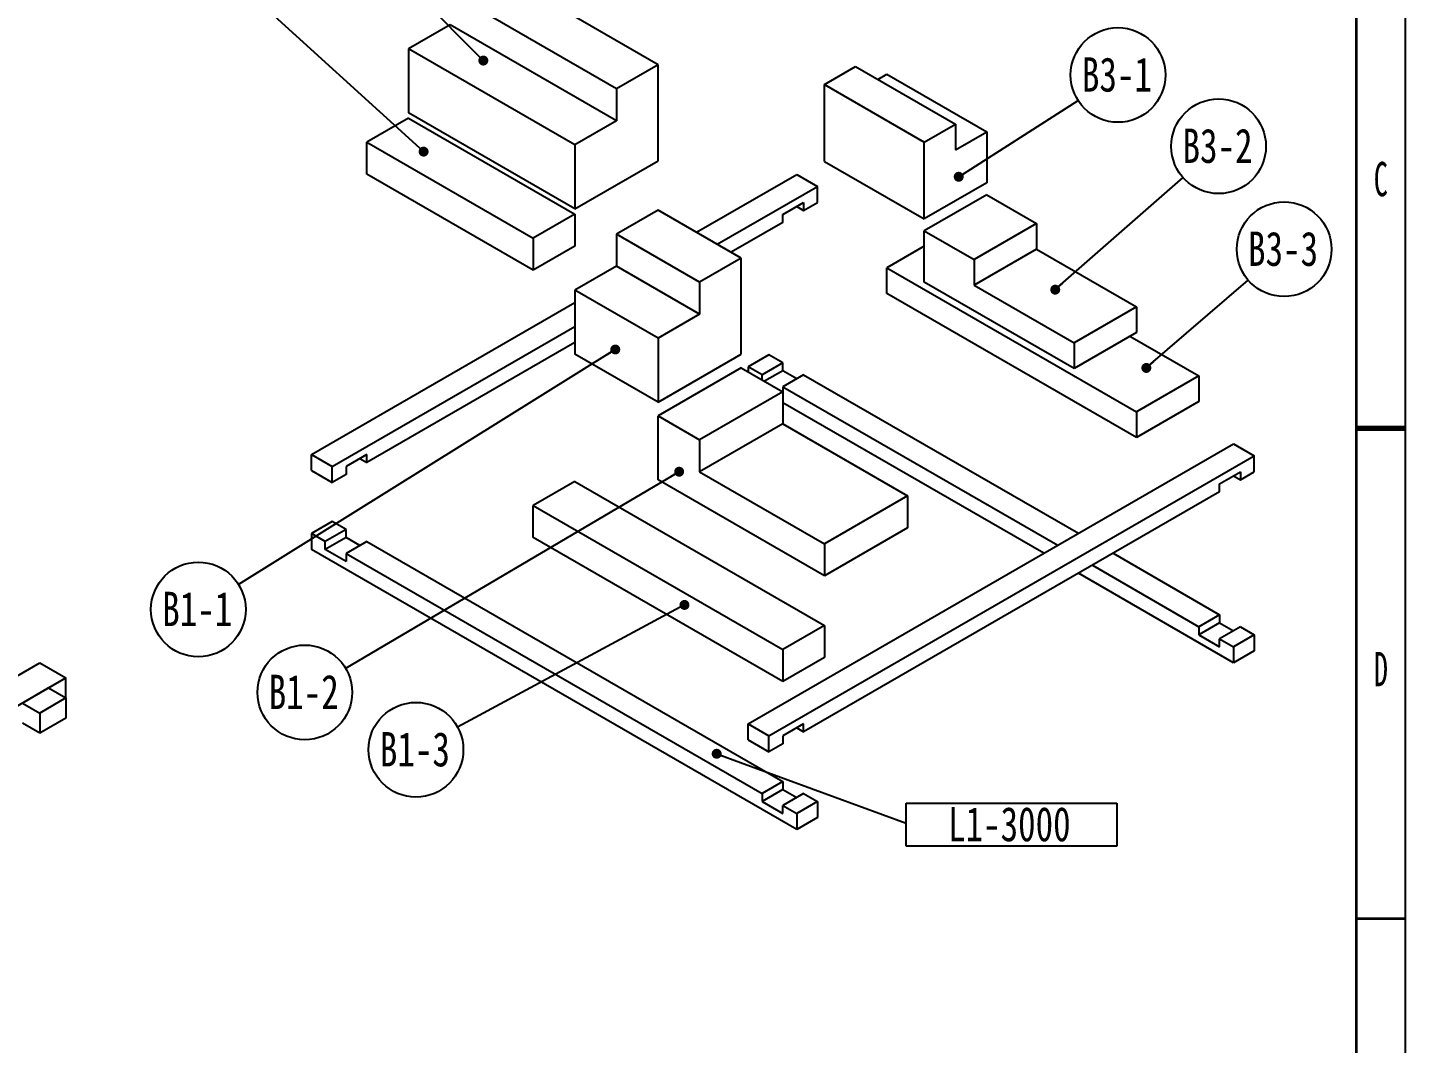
# Model space of a CAD drawing. Header units: millimetres. Extents: x 0 to 420, y 0 to 297.
# Drawn here: x 274.5 to 415, y 85.8 to 189.4 of the extents above; entities that cross this region are included whole.
import ezdxf

# ---------------------------------------------------------------- set-up
doc = ezdxf.new("R2010")
doc.units = ezdxf.units.MM
doc.layers.add('ANNOTATION', color=150, linetype='Continuous')
doc.layers.add('BORDER', color=7, linetype='Continuous')
doc.styles.add('SLDTEXTSTYLE0', font='TXT', dxfattribs={"width": 0.605})
doc.styles.add('SLDTEXTSTYLE1', font='TXT', dxfattribs={"width": 0.75})
doc.dimstyles.new('SLDDIMSTYLE0', dxfattribs={"dimtxt": 0.18, "dimasz": 1.016, "dimexe": 0, "dimexo": 0.0625, "dimgap": 0, "dimtad": 0, "dimtih": 1, "dimtoh": 1, "dimdec": 0, "dimrnd": 1e-09, "dimzin": 0, "dimdsep": 46, "dimtxsty": 'Standard', "dimblk1": 'DOT', "dimblk2": 'DOT', "dimsah": 1, "dimcen": 0.09, "dimadec": 0, "dimazin": 0, "dimtfac": 1.016, "dimtdec": 0, "dimtofl": 0, "dimtmove": 0, "dimatfit": 3, "dimldrblk": 'DOT', "dimfxl": 1, "dimfrac": 2, "dimtolj": 1, "dimtzin": 0, "dimarcsym": 0})

# ---------------------------------------------------------------- blocks, each defined once
blk = doc.blocks.new('_Dot')
at = {"color": 0, "linetype": 'ByBlock', "lineweight": -2}
blk.add_line((-0.5, 0), (-1, 0), dxfattribs=at)
at = {"color": 0, "linetype": 'ByBlock', "const_width": 0.5}
blk.add_lwpolyline([(-0.25, 0, 1), (0.25, 0, 1)], format="xyb", close=True, dxfattribs=at)
blk = doc.blocks.new('SW_NOTE_0_24')
at = {"layer": 'ANNOTATION', "color": 0}
blk.add_circle((-4.1, -2.56), 4.83, dxfattribs=at)
at = {"layer": 'ANNOTATION', "color": 0, "insert": (-4.21, -0.76), "char_height": 3.5, "attachment_point": 2, "style": 'SLDTEXTSTYLE1'}
blk.add_mtext('B1-1', dxfattribs=at)
blk = doc.blocks.new('SW_NOTE_0_25')
at = {"layer": 'ANNOTATION', "color": 0}
blk.add_circle((-4.25, -2.29), 4.83, dxfattribs=at)
at = {"layer": 'ANNOTATION', "color": 0, "insert": (-4.36, -0.49), "char_height": 3.5, "attachment_point": 2, "style": 'SLDTEXTSTYLE1'}
blk.add_mtext('B1-3', dxfattribs=at)
blk = doc.blocks.new('SW_NOTE_0_26')
at = {"layer": 'ANNOTATION', "color": 0}
blk.add_circle((-4.16, -2.45), 4.83, dxfattribs=at)
at = {"layer": 'ANNOTATION', "color": 0, "insert": (-4.27, -0.65), "char_height": 3.5, "attachment_point": 2, "style": 'SLDTEXTSTYLE1'}
blk.add_mtext('B1-2', dxfattribs=at)
blk = doc.blocks.new('SW_NOTE_0_27')
at = {"layer": 'ANNOTATION', "color": 0}
blk.add_circle((4.07, 2.6), 4.83, dxfattribs=at)
at = {"layer": 'ANNOTATION', "color": 0, "insert": (3.96, 4.4), "char_height": 3.5, "attachment_point": 2, "style": 'SLDTEXTSTYLE1'}
blk.add_mtext('B3-1', dxfattribs=at)
blk = doc.blocks.new('SW_NOTE_0_28')
at = {"layer": 'ANNOTATION', "color": 0}
blk.add_circle((3.63, 3.19), 4.83, dxfattribs=at)
at = {"layer": 'ANNOTATION', "color": 0, "insert": (3.52, 4.99), "char_height": 3.5, "attachment_point": 2, "style": 'SLDTEXTSTYLE1'}
blk.add_mtext('B3-2', dxfattribs=at)
blk = doc.blocks.new('SW_NOTE_0_29')
at = {"layer": 'ANNOTATION', "color": 0}
blk.add_circle((3.66, 3.15), 4.83, dxfattribs=at)
at = {"layer": 'ANNOTATION', "color": 0, "insert": (3.55, 4.95), "char_height": 3.5, "attachment_point": 2, "style": 'SLDTEXTSTYLE1'}
blk.add_mtext('B3-3', dxfattribs=at)
blk = doc.blocks.new('SW_NOTE_0_30')
at = {"layer": 'ANNOTATION', "color": 0}
for p, q in [((0, -2.35), (0, 2.06)), ((0, 2.06), (21.48, 2.06)), ((21.48, 2.06), (21.48, -2.35)), ((21.48, -2.35), (0, -2.35))]:
    blk.add_line(p, q, dxfattribs=at)
at = {"layer": 'ANNOTATION', "color": 0, "insert": (10.52, 1.66), "char_height": 3.5, "attachment_point": 2, "style": 'SLDTEXTSTYLE1'}
blk.add_mtext('L1-3000', dxfattribs=at)

msp = doc.modelspace()

# ---------------------------------------------------------------- linework, layer by layer
at = {"color": 7, "linetype": 'Continuous', "lineweight": 25}
for p, q in [((338.7733114, 185.6286538), (321.8027486, 195.4255512)), ((334.5306707, 183.1794295), (317.5601079, 192.9763268)), ((317.5601079, 189.7101636), (313.3174673, 187.2609393)), ((334.5306707, 179.9132663), (317.5601079, 189.7101636)), ((330.28803, 177.4640419), (313.3174673, 187.2609393)), ((313.3174673, 187.2609393), (313.3174673, 180.7286128)), ((338.7733114, 185.6286538), (334.5306707, 183.1794295)), ((338.7733114, 175.8301641), (338.7733114, 185.6286538)), ((355.7438741, 183.600015), (358.9258546, 185.4369332)), ((358.9258546, 185.4369332), (369.1081923, 179.5587948)), ((361.1889641, 184.1304679), (362.1078352, 184.6609209)), ((362.1078352, 184.6609209), (372.2901728, 178.7827825)), ((334.5306707, 183.1794295), (334.5306707, 179.9132663)), ((355.7438741, 183.600015), (365.9262118, 177.7218766)), ((355.7438741, 175.7612232), (355.7438741, 183.600015)), ((313.3174673, 180.1822295), (309.0748266, 177.7330051)), ((330.28803, 170.9317154), (313.3174673, 180.7286128)), ((313.3174673, 180.1822295), (330.28803, 170.3853321)), ((334.5306707, 179.9132663), (330.28803, 177.4640419)), ((365.9262118, 177.7218766), (369.1081923, 179.5587948)), ((369.1081923, 179.5587948), (369.1081923, 176.9458642)), ((369.1081923, 176.9458642), (372.2901728, 178.7827825)), ((372.2901728, 178.7827825), (372.2901728, 173.5569213)), ((309.0748266, 174.4668419), (309.0748266, 177.7330051)), ((309.0748266, 177.7330051), (326.0453893, 167.9361078)), ((330.28803, 177.4640419), (330.28803, 170.9317154)), ((365.9262118, 169.8830848), (365.9262118, 177.7218766)), ((330.28803, 170.9317154), (338.7733114, 175.8301641)), ((355.7438741, 175.7612232), (365.9262118, 169.8830848)), ((326.0453893, 164.6699445), (309.0748266, 174.4668419)), ((342.6973186, 168.5353388), (352.915447, 174.4341388)), ((352.915447, 174.4341388), (355.0367673, 173.2095266)), ((344.8186389, 167.3107267), (355.0367673, 173.2095266)), ((355.0367673, 171.576445), (355.0367673, 173.2095266)), ((372.2901728, 173.5569213), (365.9262118, 169.8830848)), ((351.5012334, 170.3519655), (353.6225538, 171.5765777)), ((353.6225538, 171.5765777), (353.6225538, 170.7600369)), ((353.6225538, 170.7600369), (355.0367673, 171.576445)), ((372.2901728, 172.348419), (365.9262118, 168.6745825)), ((372.2901728, 172.348419), (377.3813416, 169.4093498)), ((330.28803, 170.3853321), (326.0453893, 167.9361078)), ((330.28803, 170.3853321), (330.28803, 167.1191689)), ((338.7733114, 170.80062), (334.5306707, 168.3513957)), ((347.2585928, 165.9021713), (338.7733114, 170.80062)), ((351.5012334, 169.5354247), (351.5012334, 170.3519655)), ((352.9153321, 171.1683073), (353.6225538, 170.7600369)), ((351.5012334, 169.5354247), (346.2330824, 166.4941859)), ((365.9262118, 168.6745825), (371.0173806, 165.7355133)), ((365.9262118, 163.4487213), (365.9262118, 168.6745825)), ((377.3813416, 169.4093498), (371.0173806, 165.7355133)), ((377.3813416, 169.4093498), (377.3813416, 166.7964192)), ((326.0453893, 167.9361078), (326.0453893, 164.6699445)), ((343.0159521, 163.452947), (334.5306707, 168.3513957)), ((334.5306707, 168.3513957), (334.5306707, 165.0852324)), ((330.28803, 167.1191689), (326.0453893, 164.6699445)), ((347.2585928, 165.9021713), (343.0159521, 163.452947)), ((347.2585928, 156.1036816), (347.2585928, 165.9021713)), ((365.9262118, 167.0957431), (362.1078352, 164.8914412)), ((377.3813416, 166.7964192), (371.0173806, 163.1225827)), ((377.3813416, 166.7964192), (387.5636793, 160.9182808)), ((334.5306707, 165.0852324), (330.28803, 162.6360081)), ((343.0159521, 160.1867837), (334.5306707, 165.0852324)), ((362.1078352, 162.2785106), (362.1078352, 164.8914412)), ((362.1078352, 164.8914412), (387.5636793, 150.1960952)), ((371.0173806, 165.7355133), (371.0173806, 163.1225827)), ((343.0159521, 163.452947), (343.0159521, 160.1867837)), ((381.1997183, 154.6315137), (365.9262118, 163.4487213)), ((371.0173806, 163.1225827), (381.1997183, 157.2444443)), ((338.7733114, 157.7375594), (330.28803, 162.6360081)), ((330.28803, 162.6360081), (330.28803, 156.1036816)), ((387.5636793, 147.5831646), (362.1078352, 162.2785106)), ((303.4179723, 145.8598549), (330.28803, 161.371609)), ((387.5636793, 160.9182808), (381.1997183, 157.2444443)), ((387.5636793, 160.9182808), (387.5636793, 158.3053502)), ((305.5392927, 144.6352427), (330.28803, 158.9223847)), ((343.0159521, 160.1867837), (338.7733114, 157.7375594)), ((338.7733114, 157.7375594), (338.7733114, 151.2052329)), ((387.5636793, 158.3053502), (381.1997183, 154.6315137)), ((386.9040585, 157.9245592), (393.9276403, 153.8699317)), ((330.28803, 157.2893031), (309.0748266, 145.0431814)), ((338.7733114, 151.2052329), (330.28803, 156.1036816)), ((338.7733114, 151.2052329), (347.2585928, 156.1036816)), ((350.0870199, 156.0398713), (347.9656995, 154.8152591)), ((351.5012334, 155.2234632), (350.0870199, 156.0398713)), ((381.1997183, 157.2444443), (381.1997183, 154.6315137)), ((347.2585928, 154.6994385), (338.7733114, 149.8009899)), ((347.2585928, 154.6994385), (351.5012334, 152.2502142)), ((347.9656995, 154.8152591), (347.9656995, 154.2912345)), ((349.3799131, 153.998851), (347.9656995, 154.8152591)), ((351.5012334, 155.2234632), (349.3799131, 153.998851)), ((351.5012334, 154.4069224), (351.5012334, 155.2234632)), ((349.3799131, 153.4748264), (349.3799131, 153.998851)), ((351.5012334, 154.4069224), (349.633267, 153.3285683)), ((352.9153321, 153.5905806), (351.5012334, 154.4069224)), ((353.6225538, 153.998851), (351.5012334, 152.7742389)), ((353.6225538, 153.998851), (381.6587012, 137.8139276)), ((393.9276403, 153.8699317), (387.5636793, 150.1960952)), ((393.9276403, 153.8699317), (393.9276403, 151.2570011)), ((351.5012334, 152.2502142), (343.0159521, 147.3517655)), ((351.5012334, 152.7742389), (351.5012334, 152.2502142)), ((351.5012334, 152.7742389), (379.5373808, 136.5893155)), ((351.5012334, 152.2502142), (351.5012334, 148.984051)), ((378.1229374, 135.7727747), (351.5012334, 151.1411572)), ((393.9276403, 151.2570011), (387.5636793, 147.5831646)), ((338.7733114, 149.8009899), (343.0159521, 147.3517655)), ((338.7733114, 143.2686634), (338.7733114, 149.8009899)), ((351.5012334, 148.984051), (343.0159521, 144.0856023)), ((351.5012334, 148.984051), (364.2291555, 141.636378)), ((387.5636793, 150.1960952), (387.5636793, 147.5831646)), ((343.0159521, 147.3517655), (343.0159521, 144.0856023)), ((347.9656995, 118.3633718), (397.4631742, 146.9376557)), ((397.4631742, 146.9376557), (399.5844946, 145.7130436)), ((303.4179723, 145.8598549), (305.5392927, 144.6352427)), ((303.4179723, 144.2267733), (303.4179723, 145.8598549)), ((309.0748266, 145.8597222), (306.9535062, 144.63511)), ((308.3676049, 145.4514518), (309.0748266, 145.0431814)), ((309.0748266, 145.0431814), (309.0748266, 145.8597222)), ((350.0870199, 117.1387596), (399.5844946, 145.7130436)), ((399.5844946, 144.0799619), (399.5844946, 145.7130436)), ((303.4179723, 144.2267733), (305.5392927, 143.0021611)), ((305.5392927, 143.0021611), (305.5392927, 144.6352427)), ((306.9535062, 143.8185692), (305.5392927, 143.0021611)), ((306.9535062, 144.63511), (306.9535062, 143.8185692)), ((343.0159521, 144.0856023), (355.7438741, 136.7379293)), ((396.0489607, 142.8554825), (398.170281, 144.0800946)), ((397.4630593, 143.6718242), (398.170281, 143.2635538)), ((398.170281, 144.0800946), (398.170281, 143.2635538)), ((398.170281, 143.2635538), (399.5844946, 144.0799619)), ((330.28803, 143.0863358), (326.0453893, 140.6371115)), ((330.28803, 143.0863358), (355.7438741, 128.3909898)), ((355.7438741, 133.471766), (338.7733114, 143.2686634)), ((396.0489607, 142.0389417), (353.6225538, 117.5466983)), ((396.0489607, 142.0389417), (396.0489607, 142.8554825)), ((326.0453893, 140.6371115), (351.5012334, 125.9417655)), ((326.0453893, 137.3709482), (326.0453893, 140.6371115)), ((364.2291555, 141.636378), (355.7438741, 136.7379293)), ((364.2291555, 141.636378), (364.2291555, 138.3702147)), ((305.5392927, 139.0286094), (303.4179723, 137.8039973)), ((303.4179723, 137.8039973), (303.4179723, 136.1709156)), ((304.8321859, 136.9875892), (303.4179723, 137.8039973)), ((306.9535062, 138.2122013), (304.8321859, 136.9875892)), ((306.9535062, 138.2122013), (305.5392927, 139.0286094)), ((306.9535062, 137.3956605), (306.9535062, 138.2122013)), ((364.2291555, 138.3702147), (355.7438741, 133.471766)), ((306.9535062, 137.3956605), (304.8321859, 136.1710483)), ((304.8321859, 136.1710483), (304.8321859, 136.9875892)), ((308.3676049, 136.5793187), (306.9535062, 137.3956605)), ((309.0748266, 136.9875892), (306.9535062, 135.762977)), ((309.0748266, 136.9875892), (351.5012334, 112.4953458)), ((351.5012334, 122.6756022), (326.0453893, 137.3709482)), ((355.7438741, 136.7379293), (355.7438741, 133.471766)), ((352.915447, 107.5966317), (303.4179723, 136.1709156)), ((306.9535062, 134.9464362), (304.8321859, 136.1710483)), ((306.9535062, 135.762977), (306.9535062, 134.9464362)), ((306.9535062, 135.762977), (349.3799131, 111.2707336)), ((385.194465, 135.7727747), (396.0489607, 129.5066077)), ((397.4631742, 124.6078936), (381.6587012, 133.7316217)), ((383.0731446, 134.5481625), (393.9276403, 128.2819955)), ((396.0489607, 129.5066077), (393.9276403, 128.2819955)), ((396.0489607, 129.5066077), (396.0489607, 128.6900669)), ((355.7438741, 128.3909898), (351.5012334, 125.9417655)), ((355.7438741, 128.3909898), (355.7438741, 125.1248265)), ((396.0489607, 128.6900669), (393.9276403, 127.4654547)), ((393.9276403, 128.2819955), (393.9276403, 127.4654547)), ((396.0489607, 128.6900669), (397.4630593, 127.8737251)), ((398.170281, 128.2819955), (396.0489607, 127.0573833)), ((398.170281, 128.2819955), (399.5844946, 127.4655874)), ((393.9276403, 127.4654547), (396.0489607, 126.2408425)), ((396.0489607, 126.2408425), (396.0489607, 127.0573833)), ((396.0489607, 127.0573833), (397.4631742, 126.2409752)), ((399.5844946, 127.4655874), (397.4631742, 126.2409752)), ((399.5844946, 127.4655874), (399.5844946, 125.8325058)), ((351.5012334, 125.9417655), (351.5012334, 122.6756022)), ((355.7438741, 125.1248265), (351.5012334, 122.6756022)), ((397.4631742, 126.2409752), (397.4631742, 124.6078936)), ((399.5844946, 125.8325058), (397.4631742, 124.6078936)), ((213.8308764, 88.8624579), (275.7027197, 124.5803127)), ((275.7027197, 124.5803127), (278.3543701, 123.0495475)), ((216.4825268, 87.3316926), (278.3543701, 123.0495475)), ((278.3543701, 121.0085273), (278.3543701, 123.0495475)), ((276.5866032, 122.0290374), (273.9349528, 120.4982722)), ((278.3543701, 121.0085273), (275.7027197, 119.477762)), ((276.5866032, 122.0290374), (278.3543701, 121.0085273)), ((278.3543701, 121.0085273), (278.3543701, 118.9671752)), ((273.9349528, 120.4982722), (275.7027197, 119.477762)), ((275.7027197, 119.477762), (275.7027197, 117.43641)), ((275.7027197, 117.43641), (273.9349528, 118.4569202)), ((278.3543701, 118.9671752), (275.7027197, 117.43641)), ((347.9656995, 118.3633718), (350.0870199, 117.1387596)), ((347.9656995, 116.7302902), (347.9656995, 118.3633718)), ((353.6225538, 118.3632391), (351.5012334, 117.1386269)), ((353.6225538, 117.5466983), (353.6225538, 118.3632391)), ((347.9656995, 116.7302902), (350.0870199, 115.505678)), ((350.0870199, 115.505678), (350.0870199, 117.1387596)), ((351.5012334, 117.1386269), (351.5012334, 116.3220861)), ((352.9153321, 117.9549687), (353.6225538, 117.5466983)), ((351.5012334, 116.3220861), (350.0870199, 115.505678)), ((351.5012334, 112.4953458), (349.3799131, 111.2707336)), ((351.5012334, 112.4953458), (351.5012334, 111.678805)), ((351.5012334, 111.678805), (349.3799131, 110.4541928)), ((349.3799131, 111.2707336), (349.3799131, 110.4541928)), ((351.5012334, 111.678805), (352.9153321, 110.8624632)), ((353.6225538, 111.2707336), (351.5012334, 110.0461215)), ((353.6225538, 111.2707336), (355.0367673, 110.4543255)), ((349.3799131, 110.4541928), (351.5012334, 109.2295807)), ((351.5012334, 109.2295807), (351.5012334, 110.0461215)), ((351.5012334, 110.0461215), (352.915447, 109.2297134)), ((355.0367673, 110.4543255), (352.915447, 109.2297134)), ((355.0367673, 110.4543255), (355.0367673, 108.8212439)), ((352.915447, 109.2297134), (352.915447, 107.5966317)), ((355.0367673, 108.8212439), (352.915447, 107.5966317))]:
    msp.add_line(p, q, dxfattribs=at)
at = {"layer": 'BORDER', "linetype": 'Continuous', "lineweight": 25}
msp.add_line((415, 5), (415, 292), dxfattribs=at)
at = {"layer": 'BORDER', "linetype": 'Continuous', "lineweight": 35}
for p, q in [((410, 10), (410, 287)), ((410, 98.5), (415, 98.5))]:
    msp.add_line(p, q, dxfattribs=at)
at = {"layer": 'BORDER', "linetype": 'Continuous', "lineweight": 70}
msp.add_line((415, 148.5), (410, 148.5), dxfattribs=at)

# ---------------------------------------------------------------- block references
at = {"layer": 'ANNOTATION'}
for name, p in [('SW_NOTE_0_27', (381.6114607, 181.9792118)), ('SW_NOTE_0_28', (392.3135521, 174.1155596)), ('SW_NOTE_0_29', (398.967467, 163.6473032)), ('SW_NOTE_0_24', (295.9838053, 132.6031559)), ('SW_NOTE_0_26', (306.9047468, 124.0288053)), ('SW_NOTE_0_25', (318.3317553, 118.0212393)), ('SW_NOTE_0_30', (364.0811456, 108.2338902))]:
    msp.add_blockref(name, p, dxfattribs=at)

# ---------------------------------------------------------------- texts
at = {"layer": 'BORDER', "color": 7, "char_height": 3.5, "attachment_point": 2, "style": 'SLDTEXTSTYLE0'}
for s, insert in [('C', (412.486632, 175.7082631)), ('D', (412.4990885, 125.7082631))]:
    msp.add_mtext(s, dxfattribs=dict(at, insert=insert))

# ---------------------------------------------------------------- leaders
at = {"layer": 'ANNOTATION'}
for points in [[(320.9519522, 186.0485917), (300.5416823, 206.5746429)], [(314.8633693, 176.7554915), (290.5647398, 198.8725086)], [(369.4370513, 174.1913423), (381.6114607, 181.9792118)], [(379.2836636, 162.6726638), (392.3135521, 174.1155596)], [(388.5729205, 154.6839029), (398.967467, 163.6473032)], [(334.4109249, 156.5670324), (295.9838053, 132.6031559)], [(340.9255923, 144.0974342), (306.9047468, 124.0288053)], [(341.4662278, 130.5050383), (318.3317553, 118.0212393)], [(344.7534522, 115.3183979), (364.0811456, 108.2338902)]]:
    msp.add_leader(points, dimstyle='SLDDIMSTYLE0', dxfattribs=at)

doc.saveas('drawing.dxf')
